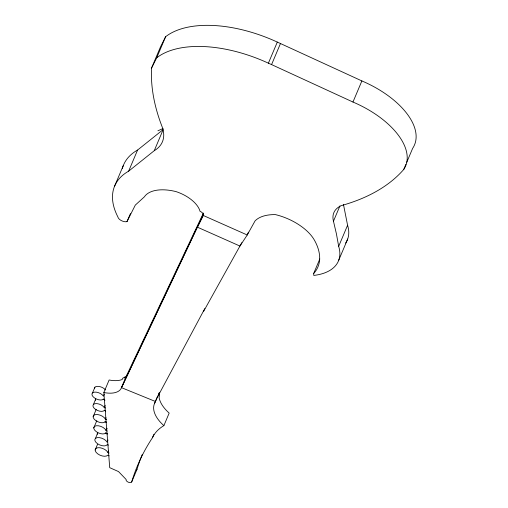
<?xml version="1.0" encoding="UTF-8"?>
<svg xmlns="http://www.w3.org/2000/svg" width="508" height="508" viewBox="0 0 508 508"><rect width="100%" height="100%" fill="white"/><g stroke="black" fill="none" stroke-linecap="round" stroke-linejoin="round"><path stroke-width="0.76" d="M159.334 392.316L159.004 393.979L159.537 392.703L159.537 395.237L159.099 397.548A37.833 19.768 22.9 0 0 169.17 413.093L163.881 425.628A86.506 45.199 22.9 0 0 152.444 437.763A605.682 316.465 22.9 0 0 131.68 481.959A3.023 1.581 22.9 0 1 128.213 482.149A3.023 1.581 22.9 0 1 126.162 479.508L118.535 471.589L109.722 467.671L103.835 392.519L109.131 379.99A22.46 11.735 22.9 0 0 122.18 379.508L122.72 378.231L125.165 376.828L124.625 378.098A22.46 11.735 22.9 0 0 126.784 375.114L203.435 213.042M343.44 204.33L347.586 225.247L338.677 246.348A64.63 33.769 22.9 0 1 313.779 275.431L313.652 273.545A80.086 41.847 22.9 0 0 314.458 240.233A40.621 21.222 22.9 0 0 275.412 214.605A44.164 23.076 22.9 0 0 255.06 220.916L247.231 234.994L203.34 215.5A4.883 2.553 22.9 0 0 200.019 211.271A27.375 14.3 22.9 0 0 176.149 191.643A37.979 19.844 22.9 0 0 144.405 196.818L135.306 205.099L126.987 221.621A5.759 3.01 22.9 0 1 121.399 220.618A5.759 3.01 22.9 0 1 117.907 216.96A97.866 51.13 22.9 0 1 128.651 171.164L154.261 150.686A59.925 31.312 22.9 0 0 161.963 126.346A359.715 187.954 22.9 0 1 151.555 68.053L160.471 46.952L165.621 36.716A102.521 53.569 22.9 0 1 277.311 42.081L361.88 80.931A73.647 38.481 22.9 0 1 412.648 148.355L406.806 162.185M151.555 68.053L156.705 57.823L165.621 36.716M114.459 186.506L123.368 165.405M128.651 171.164L137.566 150.057L163.176 129.584L154.261 150.686M126.987 221.621L130.461 213.544M92.488 392.951L94.913 387.217M93.402 404.52L95.796 398.856A6.293 3.289 22.9 0 0 95.339 400.298M93.148 416.662L95.542 410.997A6.687 3.493 22.9 0 1 96.304 409.588M104.356 394.005L103.448 396.157A6.407 3.346 22.9 0 0 94.164 392.182A6.407 3.346 22.9 0 0 94.329 397.821A6.407 3.346 22.9 0 0 103.53 399.078M93.764 427.92L96.158 422.256A6.668 3.486 22.9 0 1 96.863 420.821M104.54 410.178A6.293 3.289 22.9 0 1 95.606 409.435A6.293 3.289 22.9 0 1 95.009 403.701A6.293 3.289 22.9 0 1 104.273 407.606L105.169 405.479M95.428 438.448L97.822 432.778A6.737 3.518 22.9 0 0 97.199 434.283M106.604 422.199L105.213 421.83A6.687 3.493 22.9 0 1 95.447 420.332A6.687 3.493 22.9 0 1 95.822 414.553A6.687 3.493 22.9 0 1 105.391 419.138L105.988 417.722M95.155 449.974L97.549 444.31M103.835 392.519A22.46 11.735 22.9 0 0 121.488 387.648L126.784 375.114M107.182 431.057L105.962 430.289L106.858 428.161M106.14 430.594L107.036 428.473M107.994 440.011L107.093 442.138A6.737 3.518 22.9 0 0 97.269 437.648A6.737 3.518 22.9 0 0 97.46 443.687A6.737 3.518 22.9 0 0 107.175 444.71L108.483 445.078M156.705 57.823A102.521 53.569 22.9 0 1 268.395 63.182L277.311 42.081M338.677 246.348L336.417 233.851L333.464 221.202A41.319 21.59 22.9 0 1 341.312 205.607A289.211 151.111 22.9 0 0 403.733 169.462A73.647 38.481 22.9 0 0 352.965 102.038L271.577 64.592L280.492 43.491M109.15 453.015L107.874 452.444L108.471 451.028M163.881 425.628A37.833 19.768 22.9 0 1 154.629 403.282L157.569 396.316M154.629 403.282L159.595 392.297M157.829 396.469L204.819 308.54M131.68 481.959L136.976 469.424A605.682 316.465 22.9 0 1 142.17 454.692M152.444 437.763L153.911 434.283M248.437 232.137L247.231 234.994L239.935 246.056L197.39 227.165L203.34 215.5M352.965 102.038L361.88 80.931M333.464 221.202L339.922 205.924M313.652 273.545L319.799 258.997M338.772 260.121L347.688 239.02M403.733 169.462L405.886 164.363M155.467 401.498L121.488 387.648L203.359 214.274M121.488 387.648L203.327 214.605M203.644 311.328L241.821 242.672M163.081 128.524L157.899 130.797M104.273 407.606L105.575 407.949M105.391 419.138L106.585 419.456M268.395 63.182L271.577 64.592M107.702 433.718L105.886 432.911A6.668 3.486 22.9 0 1 96.183 431.603A6.668 3.486 22.9 0 1 96.355 425.755A6.668 3.486 22.9 0 1 105.962 430.289M109.22 455.854L107.779 455.212A6.953 3.632 22.9 0 1 97.657 453.809A6.953 3.632 22.9 0 1 97.86 447.726A6.953 3.632 22.9 0 1 107.874 452.444M347.586 225.247A64.63 33.769 22.9 0 1 345.592 243.084M136.976 469.424A3.023 1.581 22.9 0 1 136.252 469.97M122.32 168.605A97.866 51.13 22.9 0 1 137.566 150.057M94.348 388.614A6.407 3.346 22.9 0 1 98.704 386.417A6.407 3.346 22.9 0 1 105.55 389.973M105.27 432.981A6.737 3.518 22.9 0 1 107.264 434.13M104.953 421.507A6.668 3.486 22.9 0 1 106.223 422.313M104.419 410.356A6.687 3.493 22.9 0 1 105.683 411.163M103.188 399.078A6.293 3.289 22.9 0 1 104.991 400.19"/></g></svg>
